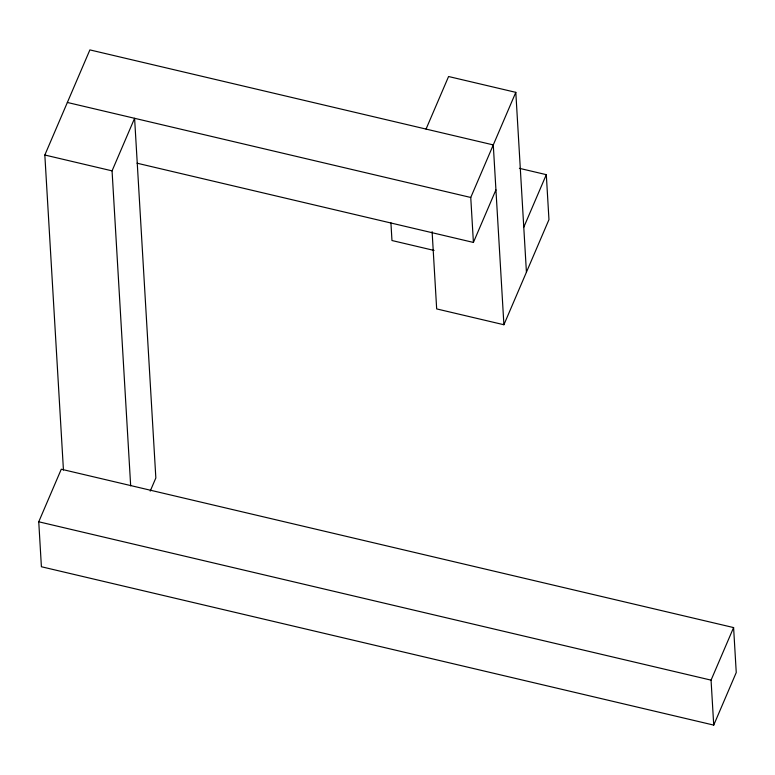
<?xml version="1.0" encoding="UTF-8"?>
<svg xmlns="http://www.w3.org/2000/svg" width="775" height="775" viewBox="0 0 775 775"><rect width="100%" height="100%" fill="white"/><g stroke="black" fill="none" stroke-linecap="round" stroke-linejoin="round"><path stroke-width="1.16" d="M63.443 470.037L44.834 155.019L89.89 49.9L493.278 144.915L503.905 324.744L436.674 308.915L432.111 231.667M130.675 485.867L112.065 170.858L134.598 118.294L155.843 477.962L150.214 491.108M38.75 521.788L61.273 469.224L733.596 627.576L736.25 672.535L713.727 725.1L41.404 566.748L38.75 521.788L711.062 680.14L713.727 725.1M426.047 129.076L448.58 76.522L515.811 92.351L526.428 272.19M137.059 163.205L473.409 242.43L470.754 197.47L515.811 92.351M473.409 242.43L495.932 189.875M523.774 227.23L546.307 174.666L519.415 168.33M503.905 324.744L548.962 219.625L546.307 174.666M711.062 680.14L733.596 627.576M67.367 102.465L470.754 197.47M44.834 155.019L112.065 170.858M434.058 250.432L391.966 240.521L390.92 222.774"/></g></svg>
